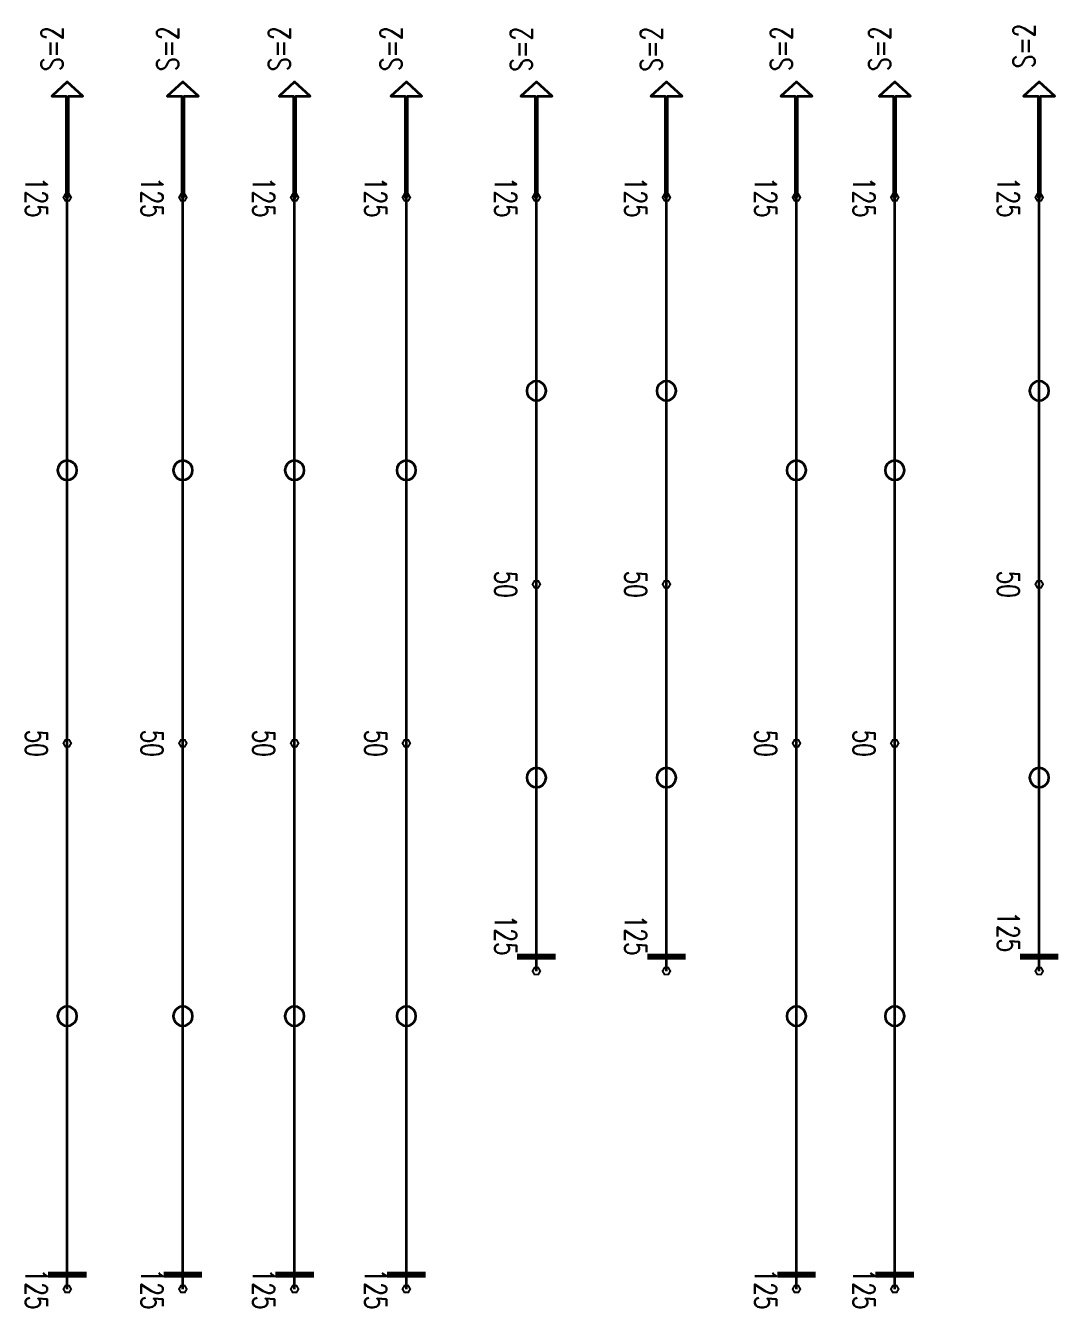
# Model space of a CAD drawing. Header units: millimetres. Extents: x 118516 to 587762, y -24154 to 50684.
# Drawn here: x 520177 to 530930, y 27610 to 40912 of the extents above; entities that cross this region are included whole.
import ezdxf

# ---------------------------------------------------------------- set-up
doc = ezdxf.new("R2010")
doc.units = ezdxf.units.MM
doc.layers.add('Current_plane_Column', color=7, linetype='Continuous', true_color=0x4b00ff)
doc.layers.add('NDC_S-ANNO', color=7, linetype='Continuous', lineweight=20)
doc.layers.add('NDC_S-TENDON', color=6, linetype='Continuous', lineweight=35)
doc.styles.add('NDC_ANNO', font='', dxfattribs={"width": 0.8})
doc.styles.get('NDC_ANNO').set_extended_font_data('Dotum')

# ---------------------------------------------------------------- blocks, each defined once
blk = doc.blocks.new('TDY')
at = {"layer": 'NDC_S-TENDON', "linetype": 'Continuous'}
for points, elevation in [([(11872, 29630), (11872, 30680), (12022, 30680), (11860, 30830), (11698, 30680), (11848, 30680), (11848, 29630)], 2875), ([(13072, 29630), (13072, 30680), (13222, 30680), (13060, 30830), (12898, 30680), (13048, 30680), (13048, 29630)], 2875), ([(14232, 29630), (14232, 30680), (14382, 30680), (14220, 30830), (14058, 30680), (14208, 30680), (14208, 29630)], 2875), ([(15392, 29630), (15392, 30680), (15542, 30680), (15380, 30830), (15218, 30680), (15368, 30680), (15368, 29630)], 2875), ([(16742, 29630), (16742, 30680), (16892, 30680), (16730, 30830), (16568, 30680), (16718, 30680), (16718, 29630)], 2875), ([(18092, 29630), (18092, 30680), (18242, 30680), (18080, 30830), (17918, 30680), (18068, 30680), (18068, 29630)], 2875), ([(19442, 29630), (19442, 30680), (19592, 30680), (19430, 30830), (19268, 30680), (19418, 30680), (19418, 29630)], 2875), ([(20462, 29630), (20462, 30680), (20612, 30680), (20450, 30830), (20288, 30680), (20438, 30680), (20438, 29630)], 2875), ([(21962, 29630), (21962, 30680), (22112, 30680), (21950, 30830), (21788, 30680), (21938, 30680), (21938, 29630)], 2875), ([(16730, 27523), (16761, 27527), (16789, 27542), (16811, 27564), (16825, 27592), (16830, 27623), (16825, 27653), (16811, 27681), (16789, 27703), (16761, 27718), (16730, 27723), (16699, 27718), (16671, 27703), (16649, 27681), (16635, 27653), (16630, 27623), (16635, 27592), (16649, 27564), (16671, 27542), (16699, 27527), (16730, 27523)], 2832), ([(18080, 27523), (18111, 27527), (18139, 27542), (18161, 27564), (18175, 27592), (18180, 27623), (18175, 27653), (18161, 27681), (18139, 27703), (18111, 27718), (18080, 27723), (18049, 27718), (18021, 27703), (17999, 27681), (17985, 27653), (17980, 27623), (17985, 27592), (17999, 27564), (18021, 27542), (18049, 27527), (18080, 27523)], 2832), ([(21950, 27523), (21981, 27527), (22009, 27542), (22031, 27564), (22045, 27592), (22050, 27623), (22045, 27653), (22031, 27681), (22009, 27703), (21981, 27718), (21950, 27723), (21919, 27718), (21891, 27703), (21869, 27681), (21855, 27653), (21850, 27623), (21855, 27592), (21869, 27564), (21891, 27542), (21919, 27527), (21950, 27523)], 2832), ([(11860, 26698), (11891, 26702), (11919, 26717), (11941, 26739), (11955, 26767), (11960, 26798), (11955, 26828), (11941, 26856), (11919, 26878), (11891, 26893), (11860, 26898), (11829, 26893), (11801, 26878), (11779, 26856), (11765, 26828), (11760, 26798), (11765, 26767), (11779, 26739), (11801, 26717), (11829, 26702), (11860, 26698)], 2832), ([(13060, 26698), (13091, 26702), (13119, 26717), (13141, 26739), (13155, 26767), (13160, 26798), (13155, 26828), (13141, 26856), (13119, 26878), (13091, 26893), (13060, 26898), (13029, 26893), (13001, 26878), (12979, 26856), (12965, 26828), (12960, 26798), (12965, 26767), (12979, 26739), (13001, 26717), (13029, 26702), (13060, 26698)], 2832), ([(14220, 26698), (14251, 26702), (14279, 26717), (14301, 26739), (14315, 26767), (14320, 26798), (14315, 26828), (14301, 26856), (14279, 26878), (14251, 26893), (14220, 26898), (14189, 26893), (14161, 26878), (14139, 26856), (14125, 26828), (14120, 26798), (14125, 26767), (14139, 26739), (14161, 26717), (14189, 26702), (14220, 26698)], 2832), ([(15380, 26698), (15411, 26702), (15439, 26717), (15461, 26739), (15475, 26767), (15480, 26798), (15475, 26828), (15461, 26856), (15439, 26878), (15411, 26893), (15380, 26898), (15349, 26893), (15321, 26878), (15299, 26856), (15285, 26828), (15280, 26798), (15285, 26767), (15299, 26739), (15321, 26717), (15349, 26702), (15380, 26698)], 2832), ([(19430, 26698), (19461, 26702), (19489, 26717), (19511, 26739), (19525, 26767), (19530, 26798), (19525, 26828), (19511, 26856), (19489, 26878), (19461, 26893), (19430, 26898), (19399, 26893), (19371, 26878), (19349, 26856), (19335, 26828), (19330, 26798), (19335, 26767), (19349, 26739), (19371, 26717), (19399, 26702), (19430, 26698)], 2832), ([(20450, 26698), (20481, 26702), (20509, 26717), (20531, 26739), (20545, 26767), (20550, 26798), (20545, 26828), (20531, 26856), (20509, 26878), (20481, 26893), (20450, 26898), (20419, 26893), (20391, 26878), (20369, 26856), (20355, 26828), (20350, 26798), (20355, 26767), (20369, 26739), (20391, 26717), (20419, 26702), (20450, 26698)], 2832), ([(16730, 23508), (16761, 23512), (16789, 23527), (16811, 23549), (16825, 23577), (16830, 23608), (16825, 23638), (16811, 23666), (16789, 23688), (16761, 23703), (16730, 23708), (16699, 23703), (16671, 23688), (16649, 23666), (16635, 23638), (16630, 23608), (16635, 23577), (16649, 23549), (16671, 23527), (16699, 23512), (16730, 23508)], 2832), ([(18080, 23508), (18111, 23512), (18139, 23527), (18161, 23549), (18175, 23577), (18180, 23608), (18175, 23638), (18161, 23666), (18139, 23688), (18111, 23703), (18080, 23708), (18049, 23703), (18021, 23688), (17999, 23666), (17985, 23638), (17980, 23608), (17985, 23577), (17999, 23549), (18021, 23527), (18049, 23512), (18080, 23508)], 2832), ([(21950, 23508), (21981, 23512), (22009, 23527), (22031, 23549), (22045, 23577), (22050, 23608), (22045, 23638), (22031, 23666), (22009, 23688), (21981, 23703), (21950, 23708), (21919, 23703), (21891, 23688), (21869, 23666), (21855, 23638), (21850, 23608), (21855, 23577), (21869, 23549), (21891, 23527), (21919, 23512), (21950, 23508)], 2832), ([(11860, 21033), (11891, 21037), (11919, 21052), (11941, 21074), (11955, 21102), (11960, 21133), (11955, 21163), (11941, 21191), (11919, 21213), (11891, 21228), (11860, 21233), (11829, 21228), (11801, 21213), (11779, 21191), (11765, 21163), (11760, 21133), (11765, 21102), (11779, 21074), (11801, 21052), (11829, 21037), (11860, 21033)], 2832), ([(13060, 21033), (13091, 21037), (13119, 21052), (13141, 21074), (13155, 21102), (13160, 21133), (13155, 21163), (13141, 21191), (13119, 21213), (13091, 21228), (13060, 21233), (13029, 21228), (13001, 21213), (12979, 21191), (12965, 21163), (12960, 21133), (12965, 21102), (12979, 21074), (13001, 21052), (13029, 21037), (13060, 21033)], 2832), ([(14220, 21033), (14251, 21037), (14279, 21052), (14301, 21074), (14315, 21102), (14320, 21133), (14315, 21163), (14301, 21191), (14279, 21213), (14251, 21228), (14220, 21233), (14189, 21228), (14161, 21213), (14139, 21191), (14125, 21163), (14120, 21133), (14125, 21102), (14139, 21074), (14161, 21052), (14189, 21037), (14220, 21033)], 2832), ([(15380, 21033), (15411, 21037), (15439, 21052), (15461, 21074), (15475, 21102), (15480, 21133), (15475, 21163), (15461, 21191), (15439, 21213), (15411, 21228), (15380, 21233), (15349, 21228), (15321, 21213), (15299, 21191), (15285, 21163), (15280, 21133), (15285, 21102), (15299, 21074), (15321, 21052), (15349, 21037), (15380, 21033)], 2832), ([(19430, 21033), (19461, 21037), (19489, 21052), (19511, 21074), (19525, 21102), (19530, 21133), (19525, 21163), (19511, 21191), (19489, 21213), (19461, 21228), (19430, 21233), (19399, 21228), (19371, 21213), (19349, 21191), (19335, 21163), (19330, 21133), (19335, 21102), (19349, 21074), (19371, 21052), (19399, 21037), (19430, 21033)], 2832), ([(20450, 21033), (20481, 21037), (20509, 21052), (20531, 21074), (20545, 21102), (20550, 21133), (20545, 21163), (20531, 21191), (20509, 21213), (20481, 21228), (20450, 21233), (20419, 21228), (20391, 21213), (20369, 21191), (20355, 21163), (20350, 21133), (20355, 21102), (20369, 21074), (20391, 21052), (20419, 21037), (20450, 21033)], 2832)]:
    blk.add_lwpolyline(points, close=True, dxfattribs=dict(at, elevation=elevation))
for points, elevation in [([(11900, 29630, 20, 20, 0), (11880, 29665, 20, 20, 0), (11840, 29665, 20, 20, 0), (11820, 29630, 20, 20, 0), (11840, 29595, 20, 20, 0), (11880, 29595, 20, 20, 0)], 2875), ([(11900, 29630, 20, 20, 0), (11880, 29665, 20, 20, 0), (11840, 29665, 20, 20, 0), (11820, 29630, 20, 20, 0), (11840, 29595, 20, 20, 0), (11880, 29595, 20, 20, 0)], 2875), ([(13100, 29630, 20, 20, 0), (13080, 29665, 20, 20, 0), (13040, 29665, 20, 20, 0), (13020, 29630, 20, 20, 0), (13040, 29595, 20, 20, 0), (13080, 29595, 20, 20, 0)], 2875), ([(13100, 29630, 20, 20, 0), (13080, 29665, 20, 20, 0), (13040, 29665, 20, 20, 0), (13020, 29630, 20, 20, 0), (13040, 29595, 20, 20, 0), (13080, 29595, 20, 20, 0)], 2875), ([(14260, 29630, 20, 20, 0), (14240, 29665, 20, 20, 0), (14200, 29665, 20, 20, 0), (14180, 29630, 20, 20, 0), (14200, 29595, 20, 20, 0), (14240, 29595, 20, 20, 0)], 2875), ([(14260, 29630, 20, 20, 0), (14240, 29665, 20, 20, 0), (14200, 29665, 20, 20, 0), (14180, 29630, 20, 20, 0), (14200, 29595, 20, 20, 0), (14240, 29595, 20, 20, 0)], 2875), ([(15420, 29630, 20, 20, 0), (15400, 29665, 20, 20, 0), (15360, 29665, 20, 20, 0), (15340, 29630, 20, 20, 0), (15360, 29595, 20, 20, 0), (15400, 29595, 20, 20, 0)], 2875), ([(15420, 29630, 20, 20, 0), (15400, 29665, 20, 20, 0), (15360, 29665, 20, 20, 0), (15340, 29630, 20, 20, 0), (15360, 29595, 20, 20, 0), (15400, 29595, 20, 20, 0)], 2875), ([(16770, 29630, 20, 20, 0), (16750, 29665, 20, 20, 0), (16710, 29665, 20, 20, 0), (16690, 29630, 20, 20, 0), (16710, 29595, 20, 20, 0), (16750, 29595, 20, 20, 0)], 2875), ([(16770, 29630, 20, 20, 0), (16750, 29665, 20, 20, 0), (16710, 29665, 20, 20, 0), (16690, 29630, 20, 20, 0), (16710, 29595, 20, 20, 0), (16750, 29595, 20, 20, 0)], 2875), ([(18120, 29630, 20, 20, 0), (18100, 29665, 20, 20, 0), (18060, 29665, 20, 20, 0), (18040, 29630, 20, 20, 0), (18060, 29595, 20, 20, 0), (18100, 29595, 20, 20, 0)], 2875), ([(18120, 29630, 20, 20, 0), (18100, 29665, 20, 20, 0), (18060, 29665, 20, 20, 0), (18040, 29630, 20, 20, 0), (18060, 29595, 20, 20, 0), (18100, 29595, 20, 20, 0)], 2875), ([(19470, 29630, 20, 20, 0), (19450, 29665, 20, 20, 0), (19410, 29665, 20, 20, 0), (19390, 29630, 20, 20, 0), (19410, 29595, 20, 20, 0), (19450, 29595, 20, 20, 0)], 2875), ([(19470, 29630, 20, 20, 0), (19450, 29665, 20, 20, 0), (19410, 29665, 20, 20, 0), (19390, 29630, 20, 20, 0), (19410, 29595, 20, 20, 0), (19450, 29595, 20, 20, 0)], 2875), ([(20490, 29630, 20, 20, 0), (20470, 29665, 20, 20, 0), (20430, 29665, 20, 20, 0), (20410, 29630, 20, 20, 0), (20430, 29595, 20, 20, 0), (20470, 29595, 20, 20, 0)], 2875), ([(20490, 29630, 20, 20, 0), (20470, 29665, 20, 20, 0), (20430, 29665, 20, 20, 0), (20410, 29630, 20, 20, 0), (20430, 29595, 20, 20, 0), (20470, 29595, 20, 20, 0)], 2875), ([(21990, 29630, 20, 20, 0), (21970, 29665, 20, 20, 0), (21930, 29665, 20, 20, 0), (21910, 29630, 20, 20, 0), (21930, 29595, 20, 20, 0), (21970, 29595, 20, 20, 0)], 2875), ([(21990, 29630, 20, 20, 0), (21970, 29665, 20, 20, 0), (21930, 29665, 20, 20, 0), (21910, 29630, 20, 20, 0), (21930, 29595, 20, 20, 0), (21970, 29595, 20, 20, 0)], 2875), ([(16770, 25615, 20, 20, 0), (16750, 25650, 20, 20, 0), (16710, 25650, 20, 20, 0), (16690, 25615, 20, 20, 0), (16710, 25580, 20, 20, 0), (16750, 25580, 20, 20, 0)], 2800), ([(16770, 25615, 20, 20, 0), (16750, 25650, 20, 20, 0), (16710, 25650, 20, 20, 0), (16690, 25615, 20, 20, 0), (16710, 25580, 20, 20, 0), (16750, 25580, 20, 20, 0)], 2800), ([(18120, 25615, 20, 20, 0), (18100, 25650, 20, 20, 0), (18060, 25650, 20, 20, 0), (18040, 25615, 20, 20, 0), (18060, 25580, 20, 20, 0), (18100, 25580, 20, 20, 0)], 2800), ([(18120, 25615, 20, 20, 0), (18100, 25650, 20, 20, 0), (18060, 25650, 20, 20, 0), (18040, 25615, 20, 20, 0), (18060, 25580, 20, 20, 0), (18100, 25580, 20, 20, 0)], 2800), ([(21990, 25615, 20, 20, 0), (21970, 25650, 20, 20, 0), (21930, 25650, 20, 20, 0), (21910, 25615, 20, 20, 0), (21930, 25580, 20, 20, 0), (21970, 25580, 20, 20, 0)], 2800), ([(21990, 25615, 20, 20, 0), (21970, 25650, 20, 20, 0), (21930, 25650, 20, 20, 0), (21910, 25615, 20, 20, 0), (21930, 25580, 20, 20, 0), (21970, 25580, 20, 20, 0)], 2800), ([(11900, 23965, 20, 20, 0), (11880, 24000, 20, 20, 0), (11840, 24000, 20, 20, 0), (11820, 23965, 20, 20, 0), (11840, 23930, 20, 20, 0), (11880, 23930, 20, 20, 0)], 2800), ([(11900, 23965, 20, 20, 0), (11880, 24000, 20, 20, 0), (11840, 24000, 20, 20, 0), (11820, 23965, 20, 20, 0), (11840, 23930, 20, 20, 0), (11880, 23930, 20, 20, 0)], 2800), ([(13100, 23965, 20, 20, 0), (13080, 24000, 20, 20, 0), (13040, 24000, 20, 20, 0), (13020, 23965, 20, 20, 0), (13040, 23930, 20, 20, 0), (13080, 23930, 20, 20, 0)], 2800), ([(13100, 23965, 20, 20, 0), (13080, 24000, 20, 20, 0), (13040, 24000, 20, 20, 0), (13020, 23965, 20, 20, 0), (13040, 23930, 20, 20, 0), (13080, 23930, 20, 20, 0)], 2800), ([(14260, 23965, 20, 20, 0), (14240, 24000, 20, 20, 0), (14200, 24000, 20, 20, 0), (14180, 23965, 20, 20, 0), (14200, 23930, 20, 20, 0), (14240, 23930, 20, 20, 0)], 2800), ([(14260, 23965, 20, 20, 0), (14240, 24000, 20, 20, 0), (14200, 24000, 20, 20, 0), (14180, 23965, 20, 20, 0), (14200, 23930, 20, 20, 0), (14240, 23930, 20, 20, 0)], 2800), ([(15420, 23965, 20, 20, 0), (15400, 24000, 20, 20, 0), (15360, 24000, 20, 20, 0), (15340, 23965, 20, 20, 0), (15360, 23930, 20, 20, 0), (15400, 23930, 20, 20, 0)], 2800), ([(15420, 23965, 20, 20, 0), (15400, 24000, 20, 20, 0), (15360, 24000, 20, 20, 0), (15340, 23965, 20, 20, 0), (15360, 23930, 20, 20, 0), (15400, 23930, 20, 20, 0)], 2800), ([(19470, 23965, 20, 20, 0), (19450, 24000, 20, 20, 0), (19410, 24000, 20, 20, 0), (19390, 23965, 20, 20, 0), (19410, 23930, 20, 20, 0), (19450, 23930, 20, 20, 0)], 2800), ([(19470, 23965, 20, 20, 0), (19450, 24000, 20, 20, 0), (19410, 24000, 20, 20, 0), (19390, 23965, 20, 20, 0), (19410, 23930, 20, 20, 0), (19450, 23930, 20, 20, 0)], 2800), ([(20490, 23965, 20, 20, 0), (20470, 24000, 20, 20, 0), (20430, 24000, 20, 20, 0), (20410, 23965, 20, 20, 0), (20430, 23930, 20, 20, 0), (20470, 23930, 20, 20, 0)], 2800), ([(20490, 23965, 20, 20, 0), (20470, 24000, 20, 20, 0), (20430, 24000, 20, 20, 0), (20410, 23965, 20, 20, 0), (20430, 23930, 20, 20, 0), (20470, 23930, 20, 20, 0)], 2800), ([(16770, 21600, 20, 20, 0), (16750, 21635, 20, 20, 0), (16710, 21635, 20, 20, 0), (16690, 21600, 20, 20, 0), (16710, 21565, 20, 20, 0), (16750, 21565, 20, 20, 0)], 2875), ([(16770, 21600, 20, 20, 0), (16750, 21635, 20, 20, 0), (16710, 21635, 20, 20, 0), (16690, 21600, 20, 20, 0), (16710, 21565, 20, 20, 0), (16750, 21565, 20, 20, 0)], 2875), ([(18120, 21600, 20, 20, 0), (18100, 21635, 20, 20, 0), (18060, 21635, 20, 20, 0), (18040, 21600, 20, 20, 0), (18060, 21565, 20, 20, 0), (18100, 21565, 20, 20, 0)], 2875), ([(18120, 21600, 20, 20, 0), (18100, 21635, 20, 20, 0), (18060, 21635, 20, 20, 0), (18040, 21600, 20, 20, 0), (18060, 21565, 20, 20, 0), (18100, 21565, 20, 20, 0)], 2875), ([(21990, 21600, 20, 20, 0), (21970, 21635, 20, 20, 0), (21930, 21635, 20, 20, 0), (21910, 21600, 20, 20, 0), (21930, 21565, 20, 20, 0), (21970, 21565, 20, 20, 0)], 2875), ([(21990, 21600, 20, 20, 0), (21970, 21635, 20, 20, 0), (21930, 21635, 20, 20, 0), (21910, 21600, 20, 20, 0), (21930, 21565, 20, 20, 0), (21970, 21565, 20, 20, 0)], 2875), ([(11900, 18300, 20, 20, 0), (11880, 18335, 20, 20, 0), (11840, 18335, 20, 20, 0), (11820, 18300, 20, 20, 0), (11840, 18265, 20, 20, 0), (11880, 18265, 20, 20, 0)], 2875), ([(11900, 18300, 20, 20, 0), (11880, 18335, 20, 20, 0), (11840, 18335, 20, 20, 0), (11820, 18300, 20, 20, 0), (11840, 18265, 20, 20, 0), (11880, 18265, 20, 20, 0)], 2875), ([(13100, 18300, 20, 20, 0), (13080, 18335, 20, 20, 0), (13040, 18335, 20, 20, 0), (13020, 18300, 20, 20, 0), (13040, 18265, 20, 20, 0), (13080, 18265, 20, 20, 0)], 2875), ([(13100, 18300, 20, 20, 0), (13080, 18335, 20, 20, 0), (13040, 18335, 20, 20, 0), (13020, 18300, 20, 20, 0), (13040, 18265, 20, 20, 0), (13080, 18265, 20, 20, 0)], 2875), ([(14260, 18300, 20, 20, 0), (14240, 18335, 20, 20, 0), (14200, 18335, 20, 20, 0), (14180, 18300, 20, 20, 0), (14200, 18265, 20, 20, 0), (14240, 18265, 20, 20, 0)], 2875), ([(14260, 18300, 20, 20, 0), (14240, 18335, 20, 20, 0), (14200, 18335, 20, 20, 0), (14180, 18300, 20, 20, 0), (14200, 18265, 20, 20, 0), (14240, 18265, 20, 20, 0)], 2875), ([(15420, 18300, 20, 20, 0), (15400, 18335, 20, 20, 0), (15360, 18335, 20, 20, 0), (15340, 18300, 20, 20, 0), (15360, 18265, 20, 20, 0), (15400, 18265, 20, 20, 0)], 2875), ([(15420, 18300, 20, 20, 0), (15400, 18335, 20, 20, 0), (15360, 18335, 20, 20, 0), (15340, 18300, 20, 20, 0), (15360, 18265, 20, 20, 0), (15400, 18265, 20, 20, 0)], 2875), ([(19470, 18300, 20, 20, 0), (19450, 18335, 20, 20, 0), (19410, 18335, 20, 20, 0), (19390, 18300, 20, 20, 0), (19410, 18265, 20, 20, 0), (19450, 18265, 20, 20, 0)], 2875), ([(19470, 18300, 20, 20, 0), (19450, 18335, 20, 20, 0), (19410, 18335, 20, 20, 0), (19390, 18300, 20, 20, 0), (19410, 18265, 20, 20, 0), (19450, 18265, 20, 20, 0)], 2875), ([(20490, 18300, 20, 20, 0), (20470, 18335, 20, 20, 0), (20430, 18335, 20, 20, 0), (20410, 18300, 20, 20, 0), (20430, 18265, 20, 20, 0), (20470, 18265, 20, 20, 0)], 2875), ([(20490, 18300, 20, 20, 0), (20470, 18335, 20, 20, 0), (20430, 18335, 20, 20, 0), (20410, 18300, 20, 20, 0), (20430, 18265, 20, 20, 0), (20470, 18265, 20, 20, 0)], 2875)]:
    blk.add_lwpolyline(points, format="xyseb", close=True, dxfattribs=dict(at, elevation=elevation))
at = {"layer": 'NDC_S-TENDON', "linetype": 'Continuous', "elevation": 2875}
for points in [[(16530, 21750, 60, 60, 0), (16930, 21750, 60, 60, 0)], [(17880, 21750, 60, 60, 0), (18280, 21750, 60, 60, 0)], [(21750, 21750, 60, 60, 0), (22150, 21750, 60, 60, 0)], [(11660, 18450, 60, 60, 0), (12060, 18450, 60, 60, 0)], [(12860, 18450, 60, 60, 0), (13260, 18450, 60, 60, 0)], [(14020, 18450, 60, 60, 0), (14420, 18450, 60, 60, 0)], [(15180, 18450, 60, 60, 0), (15580, 18450, 60, 60, 0)], [(19230, 18450, 60, 60, 0), (19630, 18450, 60, 60, 0)], [(20250, 18450, 60, 60, 0), (20650, 18450, 60, 60, 0)]]:
    blk.add_lwpolyline(points, format="xyseb", dxfattribs=at)
at = {"layer": 'NDC_S-TENDON', "linetype": 'Continuous'}
for points in [[(11860, 18300, 2875), (11860, 19055, 2872), (11860, 19811, 2862), (11860, 20566, 2845), (11860, 21416, 2825), (11860, 22266, 2811), (11860, 23115, 2803), (11860, 23965, 2800), (11860, 24815, 2803), (11860, 25665, 2811), (11860, 26514, 2825), (11860, 27364, 2845), (11860, 28119, 2862), (11860, 28875, 2872), (11860, 29630, 2875)], [(13060, 18300, 2875), (13060, 19055, 2872), (13060, 19811, 2862), (13060, 20566, 2845), (13060, 21416, 2825), (13060, 22266, 2811), (13060, 23115, 2803), (13060, 23965, 2800), (13060, 24815, 2803), (13060, 25665, 2811), (13060, 26514, 2825), (13060, 27364, 2845), (13060, 28119, 2862), (13060, 28875, 2872), (13060, 29630, 2875)], [(14220, 18300, 2875), (14220, 19055, 2872), (14220, 19811, 2862), (14220, 20566, 2845), (14220, 21416, 2825), (14220, 22266, 2811), (14220, 23115, 2803), (14220, 23965, 2800), (14220, 24815, 2803), (14220, 25665, 2811), (14220, 26514, 2825), (14220, 27364, 2845), (14220, 28119, 2862), (14220, 28875, 2872), (14220, 29630, 2875)], [(15380, 18300, 2875), (15380, 19055, 2872), (15380, 19811, 2862), (15380, 20566, 2845), (15380, 21416, 2825), (15380, 22266, 2811), (15380, 23115, 2803), (15380, 23965, 2800), (15380, 24815, 2803), (15380, 25665, 2811), (15380, 26514, 2825), (15380, 27364, 2845), (15380, 28119, 2862), (15380, 28875, 2872), (15380, 29630, 2875)], [(16730, 21600, 2875), (16730, 22135, 2872), (16730, 22671, 2862), (16730, 23206, 2845), (16730, 24009, 2820), (16730, 24812, 2805), (16730, 25615, 2800), (16730, 26418, 2805), (16730, 27221, 2820), (16730, 28024, 2845), (16730, 28559, 2862), (16730, 29095, 2872), (16730, 29630, 2875)], [(18080, 21600, 2875), (18080, 22135, 2872), (18080, 22671, 2862), (18080, 23206, 2845), (18080, 24009, 2820), (18080, 24812, 2805), (18080, 25615, 2800), (18080, 26418, 2805), (18080, 27221, 2820), (18080, 28024, 2845), (18080, 28559, 2862), (18080, 29095, 2872), (18080, 29630, 2875)], [(19430, 18300, 2875), (19430, 19055, 2872), (19430, 19811, 2862), (19430, 20566, 2845), (19430, 21416, 2825), (19430, 22266, 2811), (19430, 23115, 2803), (19430, 23965, 2800), (19430, 24815, 2803), (19430, 25665, 2811), (19430, 26514, 2825), (19430, 27364, 2845), (19430, 28119, 2862), (19430, 28875, 2872), (19430, 29630, 2875)], [(20450, 18300, 2875), (20450, 19055, 2872), (20450, 19811, 2862), (20450, 20566, 2845), (20450, 21416, 2825), (20450, 22266, 2811), (20450, 23115, 2803), (20450, 23965, 2800), (20450, 24815, 2803), (20450, 25665, 2811), (20450, 26514, 2825), (20450, 27364, 2845), (20450, 28119, 2862), (20450, 28875, 2872), (20450, 29630, 2875)], [(21950, 21600, 2875), (21950, 22135, 2872), (21950, 22671, 2862), (21950, 23206, 2845), (21950, 24009, 2820), (21950, 24812, 2805), (21950, 25615, 2800), (21950, 26418, 2805), (21950, 27221, 2820), (21950, 28024, 2845), (21950, 28559, 2862), (21950, 29095, 2872), (21950, 29630, 2875)]]:
    blk.add_polyline3d(points, dxfattribs=at)
at = {"layer": 'NDC_S-ANNO', "linetype": 'Continuous', "char_height": 225, "attachment_point": 5, "line_spacing_factor": 0.75, "style": 'NDC_ANNO'}
for s, insert, rotation in [('\\FSTANDARD.shx;S=2', (21793, 31201, 3000), 90), ('\\FSTANDARD.shx;S=2', (11702, 31173, 3000), 90), ('\\FSTANDARD.shx;S=2', (12902, 31173, 3000), 90), ('\\FSTANDARD.shx;S=2', (14062, 31173, 3000), 90), ('\\FSTANDARD.shx;S=2', (15222, 31173, 3000), 90), ('\\FSTANDARD.shx;S=2', (16572, 31167, 3000), 90), ('\\FSTANDARD.shx;S=2', (17922, 31167, 3000), 90), ('\\FSTANDARD.shx;S=2', (19272, 31173, 3000), 90), ('\\FSTANDARD.shx;S=2', (20293, 31173, 3000), 90), ('\\FSTANDARD.shx;125', (11540, 29630, 2875), 270), ('\\FSTANDARD.shx;125', (12740, 29630, 2875), 270), ('\\FSTANDARD.shx;125', (13900, 29630, 2875), 270), ('\\FSTANDARD.shx;125', (15060, 29630, 2875), 270), ('\\FSTANDARD.shx;125', (16410, 29630, 2875), 270), ('\\FSTANDARD.shx;125', (17760, 29630, 2875), 270), ('\\FSTANDARD.shx;125', (19110, 29630, 2875), 270), ('\\FSTANDARD.shx;125', (20130, 29630, 2875), 270), ('\\FSTANDARD.shx;125', (21630, 29630, 2875), 270), ('\\FSTANDARD.shx;50', (16410, 25615, 2800), 270), ('\\FSTANDARD.shx;50', (17760, 25615, 2800), 270), ('\\FSTANDARD.shx;50', (21630, 25615, 2800), 270), ('\\FSTANDARD.shx;50', (11540, 23965, 2800), 270), ('\\FSTANDARD.shx;50', (12740, 23965, 2800), 270), ('\\FSTANDARD.shx;50', (13900, 23965, 2800), 270), ('\\FSTANDARD.shx;50', (15060, 23965, 2800), 270), ('\\FSTANDARD.shx;50', (19110, 23965, 2800), 270), ('\\FSTANDARD.shx;50', (20130, 23965, 2800), 270), ('\\FSTANDARD.shx;125', (16410, 21972, 2875), 270), ('\\FSTANDARD.shx;125', (17760, 21972, 2875), 270), ('\\FSTANDARD.shx;125', (21630, 22008, 2875), 270), ('\\FSTANDARD.shx;125', (11540, 18300, 2875), 270), ('\\FSTANDARD.shx;125', (12740, 18300, 2875), 270), ('\\FSTANDARD.shx;125', (13900, 18300, 2875), 270), ('\\FSTANDARD.shx;125', (15060, 18300, 2875), 270), ('\\FSTANDARD.shx;125', (19110, 18300, 2875), 270), ('\\FSTANDARD.shx;125', (20130, 18300, 2875), 270)]:
    blk.add_mtext(s, dxfattribs=dict(at, insert=insert, rotation=rotation))

msp = doc.modelspace()

# ---------------------------------------------------------------- block references
at = {"layer": 'Current_plane_Column'}
msp.add_blockref('TDY', (508750, 9500), dxfattribs=at)

doc.saveas('drawing.dxf')
